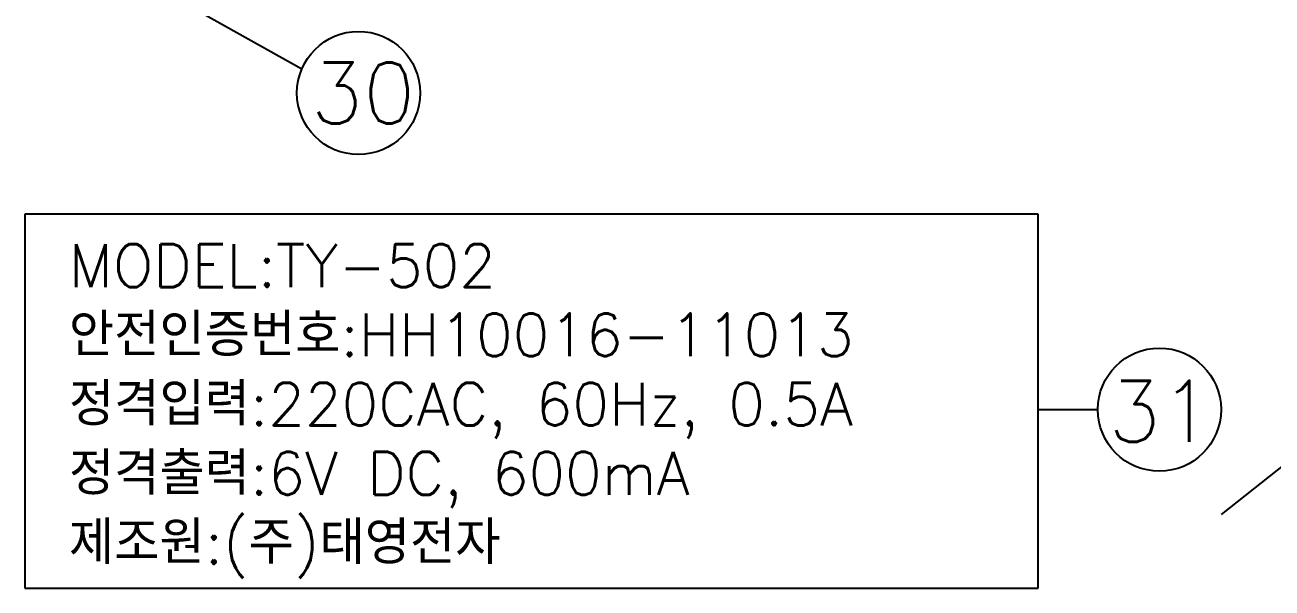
# Model space of a CAD drawing. Extents: x 7948 to 8542, y -4601 to -4181.
# Drawn here: x 8367.6 to 8469.6, y -4359.4 to -4313.3 of the extents above; entities that cross this region are included whole.
import ezdxf

# ---------------------------------------------------------------- set-up
doc = ezdxf.new("R2010")
doc.units = 0
doc.header["$LTSCALE"] = 7
doc.header["$MEASUREMENT"] = 0
doc.layers.get('0').update_dxf_attribs({"color": 2, "linetype": 'CONTINUOUS'})
doc.layers.add('D', color=2, linetype='CONTINUOUS')
doc.layers.add('DIM', color=2, linetype='CONTINUOUS')
doc.styles.add('GHS', font='romans', dxfattribs={"bigfont": 'ghs'})
doc.styles.add('ROMANS', font='romans')
doc.styles.add('STYLE', font='romans.shx', dxfattribs={"bigfont": 'whgtxt.shx'})
doc.dimstyles.new('A-3', dxfattribs={"dimscale": 0, "dimtxt": 2.8, "dimasz": 2, "dimexe": 0.7, "dimexo": 0.5, "dimgap": 1, "dimtad": 1, "dimdec": 4, "dimdsep": 46, "dimtxsty": 'ROMANS', "dimcen": 0, "dimclrd": 3, "dimclre": 3, "dimclrt": 2, "dimadec": 4, "dimazin": 2, "dimtfac": 1, "dimtdec": 4, "dimtmove": 0, "dimatfit": 0, "dimfxl": 0, "dimarcsym": 0})

msp = doc.modelspace()

# ---------------------------------------------------------------- linework, layer by layer
at = {"layer": 'D'}
for centre in [(8394.88022, -4318.83298), (8460.4299, -4344.75127)]:
    msp.add_circle(centre, 5.04025, dxfattribs=at)
at = {"layer": 'DIM'}
for p, q in [((8367.57545, -4328.76199), (8367.57545, -4359.35763)), ((8450.49713, -4328.76199), (8367.57545, -4328.76199)), ((8450.49713, -4359.35763), (8450.49713, -4328.76199)), ((8450.49713, -4344.75127), (8455.38965, -4344.75127)), ((8367.57545, -4359.35763), (8450.49713, -4359.35763))]:
    msp.add_line(p, q, dxfattribs=at)

# ---------------------------------------------------------------- texts
at = {"color": 2, "linetype": 'Continuous', "char_height": 5, "attachment_point": 1, "style": 'STYLE'}
for s, insert in [('30', (8390.96386, -4316.32893)), ('31', (8456.23458, -4342.39043))]:
    msp.add_mtext(s, dxfattribs=dict(at, insert=insert))
at = {"layer": 'DIM', "style": 'GHS'}
for s, p in [('MODEL:TY-502', (8371.17839, -4334.71637)), ('안전인증번호:HH10016-11013', (8371.17839, -4340.38304)), ('정격입력:220CAC, 60Hz, 0.5A', (8371.17839, -4346.0497)), ('정격출력:6V DC, 600mA', (8371.17839, -4351.71637)), ('제조원:(주)태영전자', (8371.17839, -4357.38304))]:
    msp.add_text(s, height=3.5, dxfattribs=at).set_placement(p)

# ---------------------------------------------------------------- leaders
for points in [[(8376.69298, -4309.2665), (8390.24152, -4316.86154)], [(8502.16762, -4324.30983), (8465.47015, -4353.344)]]:
    msp.add_leader(points, dimstyle='A-3', override={"dimscale": 1, "dimasz": 3, "dimtad": 0, "dimclrd": 256, "dimarcsym": 1})

doc.saveas('drawing.dxf')
